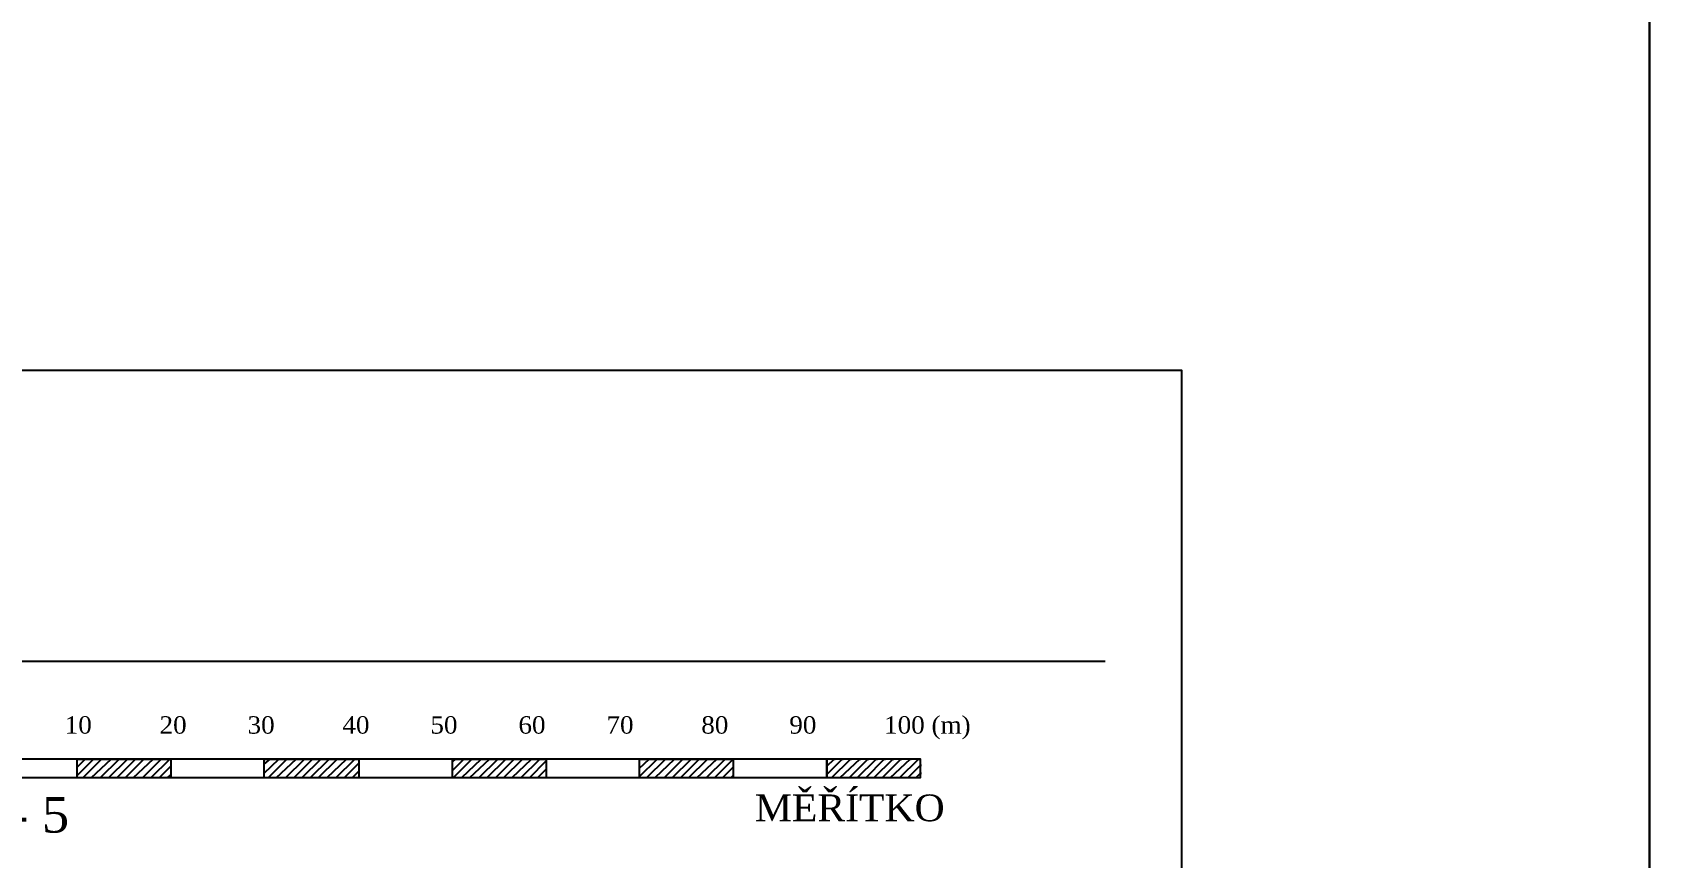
# Model space of a CAD drawing. Header units: millimetres. Extents: x -51 to 2999949, y -1641567 to 415040.
# Drawn here: x 1017073 to 1189949, y -378207 to -290041 of the extents above; entities that cross this region are included whole.
import ezdxf

# ---------------------------------------------------------------- set-up
doc = ezdxf.new("R2010")
doc.units = ezdxf.units.MM
doc.header["$LTSCALE"] = 75
doc.header["$MEASUREMENT"] = 0
doc.layers.get('0').update_dxf_attribs({"linetype": 'CONTINUOUS'})
doc.layers.add('dělící čára', color=140, linetype='CONTINUOUS', lineweight=30)
doc.styles.add('TIMESNEWROMAN', font='times.ttf')

msp = doc.modelspace()

# ---------------------------------------------------------------- linework, layer by layer
msp.add_line((938166.6185, -357233.2595), (1131752.1823, -357233.2595))
msp.add_lwpolyline([(929948.9938, -326152.2275), (929948.9938, -623152.2275), (1139948.9938, -623152.2275), (1139948.9938, -326152.2275)], close=True)
for points in [[(1011851.0381, -369629.7174), (1021855.6645, -369629.7174), (1021855.6645, -367675.088), (1031860.2843, -367675.088), (1031860.2843, -369629.7174), (1041864.9041, -369629.7174), (1041864.9041, -367675.088), (1051972.395, -367675.088), (1051972.395, -369629.7174), (1061977.0279, -369629.7174), (1061977.0279, -367675.088), (1071981.6346, -367675.088), (1071981.6346, -369629.7174), (1081986.2675, -369629.7174), (1081986.2675, -367675.088), (1091990.8873, -367675.088), (1091990.8873, -369629.7174), (1101995.5072, -369629.7174), (1101995.5072, -367675.088), (1011851.0381, -367675.088), (1011851.0381, -369629.7174), (1102098.3783, -369629.7174)], [(1021855.6645, -368549.5447), (1022730.1081, -367675.088), (1022832.9792, -367675.088)], [(1021855.6645, -369423.9752), (1023604.5386, -367675.088), (1023707.4097, -367675.088)], [(1022498.635, -369629.7174), (1024478.9821, -367675.088), (1024607.5841, -367675.088)], [(1023398.7964, -369629.7174), (1025482.0146, -367675.088), (1025584.8857, -367675.088)], [(1024376.098, -369629.7174), (1026356.4582, -367675.088), (1026459.3293, -367675.088)], [(1025250.5546, -369629.7174), (1027230.9018, -367675.088), (1027359.4906, -367675.088)], [(1026150.7029, -369629.7174), (1028105.3322, -367675.088), (1028233.9211, -367675.088)], [(1027025.1465, -369629.7174), (1029005.4936, -367675.088), (1029108.3778, -367675.088)], [(1027899.5901, -369629.7174), (1029982.8083, -367675.088), (1030085.6794, -367675.088)], [(1028876.8916, -369629.7174), (1030857.2519, -367675.088), (1030985.8407, -367675.088)], [(1029777.0661, -369629.7174), (1031757.4132, -367675.088), (1031860.2843, -367675.088)], [(1041864.9041, -368215.1875), (1042507.8746, -367675.088), (1042636.4766, -367675.088)], [(1041864.9041, -369192.5152), (1043408.036, -367675.088), (1043510.9071, -367675.088)], [(1042302.1194, -369629.7174), (1044282.4665, -367675.088), (1044385.3507, -367675.088)], [(1043176.5629, -369629.7174), (1045259.7942, -367675.088), (1045388.3831, -367675.088)], [(1044179.5954, -369629.7174), (1046159.9425, -367675.088), (1046262.8136, -367675.088)], [(1045054.039, -369629.7174), (1047034.3861, -367675.088), (1047137.2703, -367675.088)], [(1045928.4825, -369629.7174), (1047908.8297, -367675.088), (1048011.7008, -367675.088)], [(1046802.913, -369629.7174), (1048783.2602, -367675.088), (1048886.1443, -367675.088)], [(1047677.3566, -369629.7174), (1049657.7168, -367675.088), (1049786.3057, -367675.088)], [(1048577.518, -369629.7174), (1050660.7362, -367675.088), (1050763.6073, -367675.088)], [(1049554.8326, -369629.7174), (1051535.1798, -367675.088), (1051638.064, -367675.088)], [(1050429.2762, -369629.7174), (1051972.395, -368112.3164), (1052075.2792, -368112.3164)], [(1061977.0279, -367983.7275), (1062311.359, -367675.088), (1062414.2432, -367675.088)], [(1061977.0279, -368883.8758), (1063185.8156, -367675.088), (1063288.6867, -367675.088)], [(1062079.899, -369629.7174), (1064060.2461, -367675.088), (1064188.835, -367675.088)], [(1062980.0473, -369629.7174), (1065063.2786, -367675.088), (1065166.1628, -367675.088)], [(1063854.5039, -369629.7174), (1065937.7222, -367675.088), (1066040.5933, -367675.088)], [(1064831.8055, -369629.7174), (1066812.1527, -367675.088), (1066915.0368, -367675.088)], [(1065706.2491, -369629.7174), (1067686.6093, -367675.088), (1067815.1982, -367675.088)], [(1066606.4105, -369629.7174), (1068586.7576, -367675.088), (1068689.6287, -367675.088)], [(1067480.841, -369629.7174), (1069461.2012, -367675.088), (1069564.0723, -367675.088)], [(1068355.2976, -369629.7174), (1070438.5158, -367675.088), (1070567.1047, -367675.088)], [(1069332.5992, -369629.7174), (1071312.9463, -367675.088), (1071441.5483, -367675.088)], [(1070232.7737, -369629.7174), (1071981.6346, -367880.8302), (1072084.5188, -367880.8302)], [(1081986.2675, -367777.9591), (1082089.1386, -367675.088), (1082217.7275, -367675.088)], [(1081986.2675, -368652.4158), (1082989.3, -367675.088), (1083092.1842, -367675.088)], [(1081986.2675, -369526.8463), (1083863.7436, -367675.088), (1083966.6147, -367675.088)], [(1082757.8269, -369629.7174), (1084738.1741, -367675.088), (1084841.0452, -367675.088)], [(1083632.2705, -369629.7174), (1085715.5018, -367675.088), (1085844.0907, -367675.088)], [(1084635.303, -369629.7174), (1086615.6501, -367675.088), (1086718.5212, -367675.088)], [(1085509.7465, -369629.7174), (1087490.0937, -367675.088), (1087592.9778, -367675.088)], [(1086384.1901, -369629.7174), (1088364.5372, -367675.088), (1088467.4083, -367675.088)], [(1087258.6206, -369629.7174), (1089238.9677, -367675.088), (1089341.8388, -367675.088)], [(1088133.0642, -369629.7174), (1090242.0133, -367675.088), (1090344.8844, -367675.088)], [(1089136.0966, -369629.7174), (1091116.4438, -367675.088), (1091219.3149, -367675.088)], [(1090010.5402, -369629.7174), (1091990.8873, -367675.088), (1092093.7715, -367675.088)], [(1101995.5072, -369629.7174), (1112000.127, -369629.7174), (1112000.127, -367675.088), (1101995.5072, -367675.088), (1101995.5072, -369629.7174), (1102098.3783, -369629.7174)], [(1101995.5072, -368420.9297), (1102767.0666, -367675.088), (1102869.9507, -367675.088)], [(1101995.5072, -369321.1041), (1103641.5101, -367675.088), (1103744.3943, -367675.088)], [(1102535.6066, -369629.7174), (1104515.9537, -367675.088), (1104644.5426, -367675.088)], [(1103435.7549, -369629.7174), (1105518.9862, -367675.088), (1105621.8703, -367675.088)], [(1104413.0826, -369629.7174), (1106393.4297, -367675.088), (1106496.3008, -367675.088)], [(1105287.5131, -369629.7174), (1107267.8602, -367675.088), (1107396.4622, -367675.088)], [(1106187.6745, -369629.7174), (1108142.3038, -367675.088), (1108270.9058, -367675.088)], [(1107062.118, -369629.7174), (1109042.4652, -367675.088), (1109145.3363, -367675.088)], [(1107936.5485, -369629.7174), (1109916.8957, -367675.088), (1110019.7798, -367675.088)], [(1108811.0052, -369629.7174), (1110894.2234, -367675.088), (1111022.8123, -367675.088)], [(1109814.0246, -369629.7174), (1111794.3717, -367675.088), (1111897.2559, -367675.088)], [(1030651.4966, -369629.7174), (1031860.2843, -368420.9297), (1031963.1554, -368420.9297)], [(1031525.9402, -369629.7174), (1031860.2843, -369321.1041), (1031963.1554, -369321.1041)], [(1051303.7067, -369629.7174), (1051972.395, -368986.7469), (1052075.2792, -368986.7469)], [(1071107.2041, -369629.7174), (1071981.6346, -368755.2869), (1072084.5188, -368755.2869)], [(1090884.9838, -369629.7174), (1091990.8873, -368549.5447), (1092093.7715, -368549.5447)], [(1091785.1321, -369629.7174), (1091990.8873, -369423.9752), (1092093.7715, -369423.9752)], [(1110688.4681, -369629.7174), (1112000.127, -368318.0586), (1112103.0111, -368318.0586)], [(1111562.9117, -369629.7174), (1112000.127, -369192.5152), (1112103.0111, -369192.5152)]]:
    msp.add_lwpolyline(points)
at = {"layer": 'dělící čára'}
msp.add_line((1189948.9938, 407501.2066), (1189948.9938, -692498.7934), dxfattribs=at)

# ---------------------------------------------------------------- texts
at = {"attachment_point": 7, "style": 'TIMESNEWROMAN'}
for s, insert, char_height, width in [('\\W1.03;0\\~\\~\\~\\~\\~\\~\\~\\~\\~\\~10\\~\\~\\~\\~\\~\\~\\~\\~\\~\\~20\\~\\~\\~\\~\\~\\~\\~\\~\\~30\\~\\~\\~\\~\\~\\~\\~\\~\\~\\~40\\~\\~\\~\\~\\~\\~\\~\\~\\~50\\~\\~\\~\\~\\~\\~\\~\\~\\~60\\~\\~\\~\\~\\~\\~\\~\\~\\~70\\~\\~\\~\\~\\~\\~\\~\\~\\~\\~80\\~\\~\\~\\~\\~\\~\\~\\~\\~90\\~\\~\\~\\~\\~\\~\\~\\~\\~\\~100\\~(m)', (1011851.0381, -365566.0212), 1861.0337746, 104185.902222), ('\\W1.02;Varianty\\~osazení\\~do\\~terénu\\~\\~1\\~-\\~5', (944570.606, -376779.4418), 3793.664797, 76615.213946), ('\\W1.03;MĚŘÍTKO', (1094305.5786, -374361.8664), 2863.160702, 21087.585931)]:
    msp.add_mtext(s, dxfattribs=dict(at, insert=insert, char_height=char_height, width=width))

doc.saveas('drawing.dxf')
